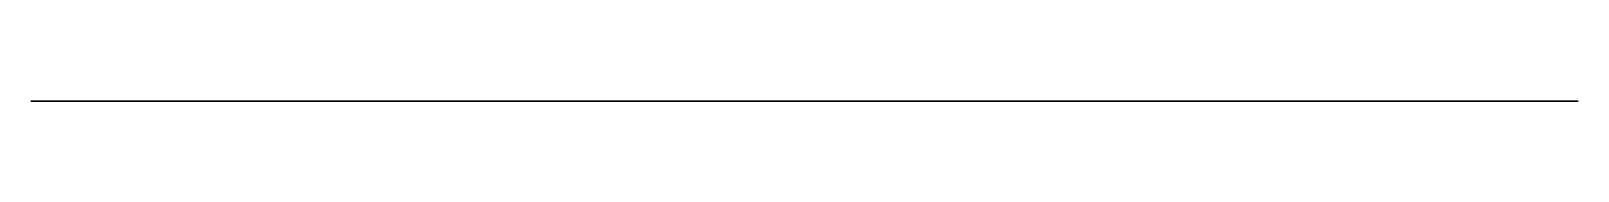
# Model space of a CAD drawing. Header units: millimetres. Extents: x 98.4 to 114.4, y 0 to 0.
import ezdxf

# ---------------------------------------------------------------- set-up
doc = ezdxf.new("R2010")
doc.units = ezdxf.units.MM
doc.layers.get('0').update_dxf_attribs({"color": 173, "true_color": 0x5858e1})

msp = doc.modelspace()

# ---------------------------------------------------------------- linework, layer by layer
at = {"color": 201, "true_color": 0xd59ae5}
msp.add_polyline3d([(114.356, 0, -147.415), (114.36, 0, -226.46), (98.365, 0, -226.46), (98.365, 0, -203.257), (99.803, 0, -201.935), (99.803, 0, -132.248), (98.365, 0, -130.935), (98.365, 0, -102.014), (98.59, 0, -102.02), (98.814, 0, -102.035), (99.037, 0, -102.058), (99.259, 0, -102.091), (99.479, 0, -102.133), (99.697, 0, -102.183), (99.914, 0, -102.243), (100.128, 0, -102.311), (100.339, 0, -102.388), (100.547, 0, -102.473), (100.751, 0, -102.566), (100.951, 0, -102.668), (101.147, 0, -102.777), (101.338, 0, -102.895), (101.524, 0, -103.02), (101.706, 0, -103.152), (101.882, 0, -103.292), (102.053, 0, -103.44), (102.218, 0, -103.596), (102.377, 0, -103.758), (102.529, 0, -103.926), (102.675, 0, -104.1), (102.813, 0, -104.279), (102.943, 0, -104.463), (103.24, 0, -104.929), (103.512, 0, -105.411), (103.76, 0, -105.907), (103.986, 0, -106.415), (104.312, 0, -107.268), (104.586, 0, -108.141), (104.813, 0, -109.029), (105.002, 0, -109.931), (105.284, 0, -111.76), (105.486, 0, -113.604), (105.809, 0, -116.249), (106.034, 0, -117.562), (106.31, 0, -118.862), (106.696, 0, -120.346), (107.157, 0, -121.805), (107.656, 0, -123.1), (108.242, 0, -124.357), (108.909, 0, -125.574), (109.653, 0, -126.748), (110.972, 0, -128.672), (111.593, 0, -129.643), (111.88, 0, -130.133), (112.146, 0, -130.629), (112.414, 0, -131.191), (112.534, 0, -131.477), (112.643, 0, -131.767), (112.74, 0, -132.061), (112.823, 0, -132.358), (112.891, 0, -132.659), (112.944, 0, -132.963), (112.98, 0, -133.257), (113.005, 0, -133.554), (113.019, 0, -133.853), (113.022, 0, -134.155), (112.998, 0, -134.759), (112.935, 0, -135.358), (112.877, 0, -135.732), (112.803, 0, -136.104), (112.714, 0, -136.471), (112.61, 0, -136.834), (112.49, 0, -137.193), (112.356, 0, -137.546), (112.206, 0, -137.893), (112.041, 0, -138.233), (111.845, 0, -138.595), (111.632, 0, -138.947), (111.403, 0, -139.289), (111.159, 0, -139.619), (110.899, 0, -139.939), (110.624, 0, -140.246), (110.334, 0, -140.541), (110.03, 0, -140.822), (110.03, 0, -142.181), (110.037, 0, -142.514), (110.058, 0, -142.845), (110.094, 0, -143.172), (110.146, 0, -143.496), (110.215, 0, -143.815), (110.302, 0, -144.128), (110.408, 0, -144.434), (110.533, 0, -144.732), (110.676, 0, -145.017), (110.834, 0, -145.29), (111.008, 0, -145.551), (111.198, 0, -145.797), (111.401, 0, -146.029), (111.619, 0, -146.246), (111.85, 0, -146.446), (111.971, 0, -146.54), (112.095, 0, -146.63), (112.221, 0, -146.715), (112.349, 0, -146.794), (112.48, 0, -146.87), (112.613, 0, -146.94), (112.886, 0, -147.067), (113.167, 0, -147.175), (113.456, 0, -147.263), (113.751, 0, -147.333), (114.051, 0, -147.384)], close=True, dxfattribs=at)

doc.saveas('drawing.dxf')
